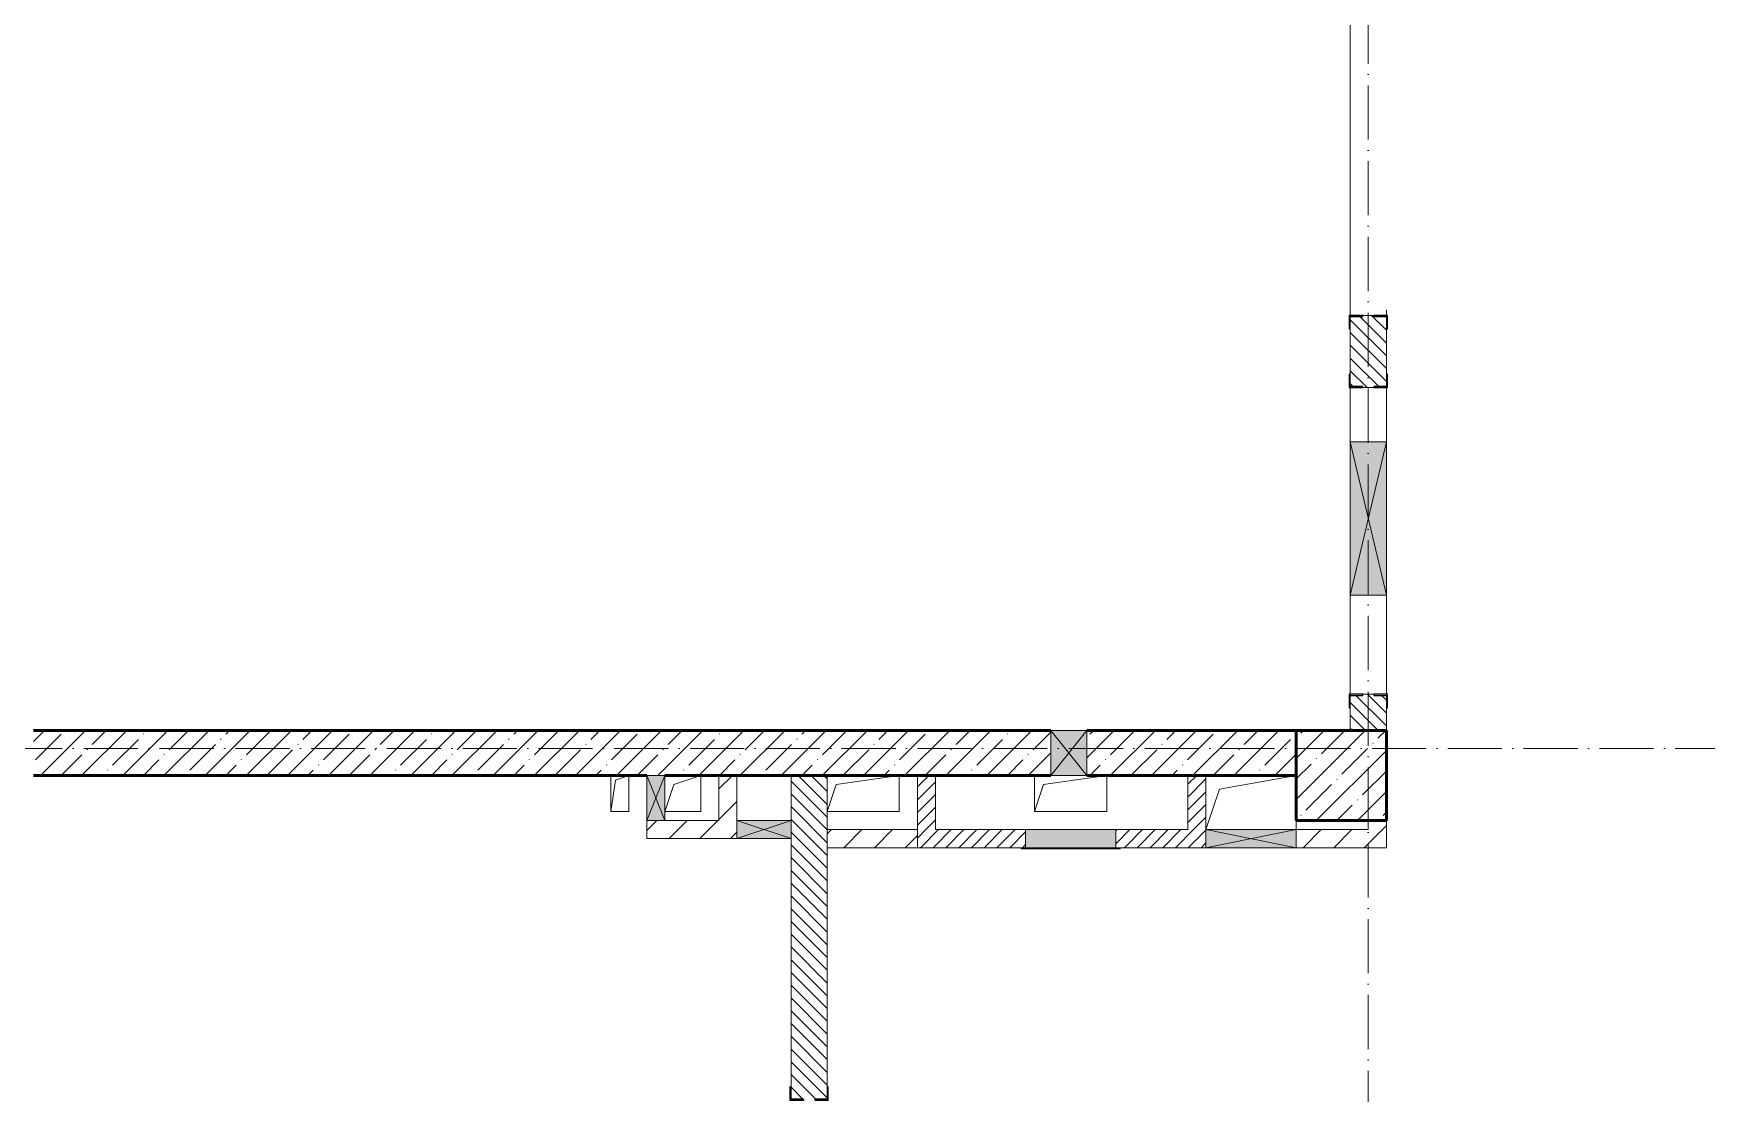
# Model space of a CAD drawing. Header units: millimetres. Extents: x -213536 to 1564669, y -45299 to 942238.
# Drawn here: x -17542 to -8267, y 524684 to 530559 of the extents above; entities that cross this region are included whole.
import ezdxf

# ---------------------------------------------------------------- set-up
doc = ezdxf.new("R2010")
doc.units = ezdxf.units.MM
doc.linetypes.add('50_200_ШТРИХ_1Т_ш5_п1_п1_', pattern=[700, 500, -100, 0, -100])
for name, color, linetype, lineweight in [('3.1) ЖБ окна 1.2 м', 102, 'Continuous', 30), ('A-DETL-GENF-OTLN', 7, 'Continuous', 9), ('A-FLOR-____-OTLN', 7, 'Continuous', 9), ('A-GENM-____-MCUT', 7, 'Continuous', 25), ('A-GENM-____-OTLN', 7, 'Continuous', 9), ('A-GENM-____-OTLN-1', 7, 'Continuous', 25), ('A-GLAZ-____-OTLN', 7, 'Continuous', 9), ('A-WALL-____-MCUT', 7, 'Continuous', 13), ('A-WALL-____-MCUT-2', 7, 'Continuous', 50), ('A-WALL-____-PATT-1', 7, 'Continuous', 9), ('A-WALL-FNSH-MCUT-1', 7, 'Continuous', 9), ('I-WALL-____-OTLN', 7, 'Continuous', 9), ('S-COLS-____-MCUT', 7, 'Continuous', 50), ('S-COLS-____-OTLN', 7, 'Continuous', 9), ('S-GRID-____-OTLN-1', 7, '50_200_ШТРИХ_1Т_ш5_п1_п1_', 9)]:
    doc.layers.add(name, color=color, linetype=linetype, lineweight=lineweight)
doc.layers.add('A-GLAZ-____-OTLN-1', color=7, linetype='Continuous', lineweight=9, true_color=0xc0c0c0)
pattern_1 = [(135, (-15591.663, 459015.94), (-35.35534, -35.35534), [])]
pattern_2 = [(45, (-15591.663, 459015.94), (-35.35534, 35.35534), [])]
pattern_3 = [(45, (-15591.66, 459015.94), (-84.85281, 84.85281), [])]

# ---------------------------------------------------------------- blocks, each defined once
blk = doc.blocks.new('BSC_Колонна _Прямоугольная - 500х500-V23-АР1_План отверстий 2 этажа в осях 1-64_Ю-ЯЯ')
at = {"layer": 'S-COLS-____-OTLN'}
h = blk.add_hatch(dxfattribs=at)
h.set_pattern_fill('FP_32', color=256, style=0, pattern_type=2)
h.set_pattern_definition([(45, (-5300, -67431.04), (-114.04925, 114.04925), []), (45, (-5185.95, -67431.04), (-114.04925, 114.04925), [201.613, -40.323, 3.353, -36.97])])
h.paths.add_polyline_path([(-250, -250), (250, -250), (250, 250), (-250, 250)], flags=0)
at = {"layer": 'S-COLS-____-MCUT'}
for p, q in [((250, 250), (-250, 250)), ((-250, 250), (-250, -250)), ((250, -250), (250, 250)), ((-250, -250), (250, -250))]:
    blk.add_line(p, q, dxfattribs=at)
blk = doc.blocks.new('154_Стойка_СКБ_Уголок - СМ-2180_200-28268025-АР1_План отверстий 2 этажа в осях 1-64_Ю-ЯЯ')
at = {"layer": 'A-GENM-____-MCUT'}
for p, q in [((125, 156), (125, 81)), ((200, 156), (125, 156)), ((131, 81), (131, 150)), ((131, 150), (200, 150)), ((200, 150), (200, 156)), ((125, 81), (131, 81)), ((131, 19), (125, 19)), ((125, 19), (125, -56)), ((131, -50), (131, 19)), ((125, -56), (200, -56)), ((200, -50), (131, -50)), ((200, -56), (200, -50))]:
    blk.add_line(p, q, dxfattribs=at)
blk = doc.blocks.new('Фахверк_СКБ_Уголок - 200_3960_зеркало-28268689-АР1_План отверстий 2 этажа в осях 1-64_Ю-ЯЯ')
at = {"layer": 'A-GENM-____-MCUT'}
for p, q in [((200, 156), (125, 156)), ((125, 156), (125, 81)), ((131, 81), (131, 150)), ((131, 150), (200, 150)), ((200, 150), (200, 156)), ((125, 81), (131, 81)), ((131, 19), (125, 19)), ((125, 19), (125, -56)), ((131, -50), (131, 19)), ((125, -56), (200, -56)), ((200, -50), (131, -50)), ((200, -56), (200, -50))]:
    blk.add_line(p, q, dxfattribs=at)
blk = doc.blocks.new('Фахверк_СКБ_Уголок - 200_3960-28268576-АР1_План отверстий 2 этажа в осях 1-64_Ю-ЯЯ')
at = {"layer": 'A-GENM-____-MCUT'}
for p, q in [((200, 156), (125, 156)), ((125, 156), (125, 81)), ((131, 81), (131, 150)), ((131, 150), (200, 150)), ((200, 150), (200, 156)), ((125, 81), (131, 81)), ((131, 19), (125, 19)), ((125, 19), (125, -56)), ((131, -50), (131, 19)), ((125, -56), (200, -56)), ((200, -50), (131, -50)), ((200, -56), (200, -50))]:
    blk.add_line(p, q, dxfattribs=at)
blk = doc.blocks.new('AR_Отверстие прямоугольное _в плите_ - AR_Отверстие прямоугольное _в плите_-V166-АР1_План отверстий 2 этажа в осях 1-64_Ю-ЯЯ')
at = {"layer": 'A-GENM-____-OTLN'}
for p, q in [((-50, 100), (-50, -100)), ((-25, 75), (50, 100)), ((50, -100), (50, 100)), ((-50, -100), (-25, 75)), ((-50, -100), (50, -100))]:
    blk.add_line(p, q, dxfattribs=at)
blk = doc.blocks.new('AR_Отверстие прямоугольное _в плите_ - AR_Отверстие прямоугольное _в плите_-V187-АР1_План отверстий 2 этажа в осях 1-64_Ю-ЯЯ')
at = {"layer": 'A-GENM-____-OTLN'}
for p, q in [((250, 150), (-250, 150)), ((-175, 75), (250, 150)), ((-249.9, -149.7), (-175, 75)), ((250, -149.7), (250, -99.7))]:
    blk.add_line(p, q, dxfattribs=at)
blk = doc.blocks.new('AR_Отверстие прямоугольное _в плите_ - AR_Отверстие прямоугольное _в плите_-V192-АР1_План отверстий 2 этажа в осях 1-64_Ю-ЯЯ')
at = {"layer": 'A-GENM-____-OTLN'}
for p, q in [((-50, 50), (100, 100)), ((100, -100), (100, 100)), ((-100, -100), (-50, 50)), ((-100, -100), (100, -100))]:
    blk.add_line(p, q, dxfattribs=at)
blk = doc.blocks.new('AR_Отверстие прямоугольное _в плите_ - AR_Отверстие прямоугольное _в плите_-30459223-АР1_План отверстий 2 этажа в осях 1-64_Ю-ЯЯ')
at = {"layer": 'A-GENM-____-OTLN'}
for p, q in [((-150, 50), (200, 100)), ((200, -100), (200, 100)), ((-200, -100), (-150, 50)), ((-200, -100), (200, -100))]:
    blk.add_line(p, q, dxfattribs=at)
blk = doc.blocks.new('AR_Отверстие прямоугольное _в плите_ - AR_Отверстие прямоугольное _в плите_-V202-АР1_План отверстий 2 этажа в осях 1-64_Ю-ЯЯ')
at = {"layer": 'A-GENM-____-OTLN'}
for p, q in [((-200, 100), (-200, -100)), ((-150, 50), (200, 100)), ((200, -100), (200, 100)), ((-200, -100), (-150, 50)), ((-200, -100), (200, -100))]:
    blk.add_line(p, q, dxfattribs=at)
blk = doc.blocks.new('AR_Отверстие прямоугольное _в стене_ - AR_Отверстие прямоугольное _в стене__ВК-32405659-АР1_План отверстий 2 этажа в осях 1-64_Ю-ЯЯ')
at = {"layer": 'A-GLAZ-____-OTLN-1'}
blk.add_hatch(color=256, dxfattribs=at).paths.add_polyline_path([(100, -125), (100, 125), (-100, 125), (-100, -125)], flags=0)
at = {"layer": 'A-DETL-GENF-OTLN'}
for p, q in [((-100, -125), (-100, 125)), ((-100, 125), (100, 125)), ((100, 125), (-100, -125)), ((-100, 125), (100, -125)), ((100, 125), (-100, 125)), ((-100, 125), (-100, -125)), ((100, 125), (100, -125)), ((100, -125), (100, 125)), ((100, -125), (-100, -125)), ((-100, -125), (100, -125))]:
    blk.add_line(p, q, dxfattribs=at)
blk = doc.blocks.new('AR_Отверстие Ниша - Лючок-32406216-АР1_План отверстий 2 этажа в осях 1-64_Ю-ЯЯ')
at = {"layer": 'A-GLAZ-____-OTLN'}
blk.add_hatch(color=256, dxfattribs=at).paths.add_polyline_path([(250, -50), (250, 50), (-250, 50), (-250, -50)], flags=0)
for p, q in [((250, 50), (-250, 50)), ((-250, 50), (-250, -50)), ((250, -50), (250, 50)), ((-250, -50), (250, -50))]:
    blk.add_line(p, q, dxfattribs=at)
blk = doc.blocks.new('Л_Общий_Лючок - Лючок-29683801-АР1_План отверстий 2 этажа в осях 1-64_Ю-ЯЯ')
at = {"layer": 'A-GLAZ-____-OTLN-1'}
blk.add_hatch(color=256, dxfattribs=at).paths.add_polyline_path([(-24, 0), (524, 0), (524, 6), (-24, 6)], flags=0)
at = {"layer": 'A-GLAZ-____-OTLN'}
for p, q in [((524, 6), (-24, 6)), ((-24, 6), (-24, 0)), ((524, 6), (524, 0))]:
    blk.add_line(p, q, dxfattribs=at)
blk = doc.blocks.new('AR_Отверстие прямоугольное _в стене__БезПР - AR_Отверстие прямоугольное _в стене__БезПР-36788609-АР1_План отверстий 2 этажа в осях 1-64_Ю-ЯЯ')
at = {"layer": 'A-GLAZ-____-OTLN'}
blk.add_hatch(color=256, dxfattribs=at).paths.add_polyline_path([(-125, -50), (125, -50), (125, 50), (-125, 50)], flags=0)
at = {"layer": 'A-DETL-GENF-OTLN'}
for p, q in [((-125, -50), (-125, 50)), ((-125, 50), (125, 50)), ((125, 50), (-125, -50)), ((-125, 50), (125, -50)), ((125, 50), (-125, 50)), ((-125, 50), (-125, -50)), ((125, 50), (125, -50)), ((125, -50), (125, 50)), ((125, -50), (-125, -50)), ((-125, -50), (125, -50))]:
    blk.add_line(p, q, dxfattribs=at)
blk = doc.blocks.new('AR_Отверстие прямоугольное _в стене__БезПР - AR_Отверстие прямоугольное _в стене__БезПР-36428157-АР1_План отверстий 2 этажа в осях 1-64_Ю-ЯЯ')
at = {"layer": 'A-GLAZ-____-OTLN'}
blk.add_hatch(color=256, dxfattribs=at).paths.add_polyline_path([(150, -50), (150, 50), (-150, 50), (-150, -50)], flags=0)
at = {"layer": 'A-DETL-GENF-OTLN'}
for p, q in [((-150, -50), (-150, 50)), ((-150, 50), (150, 50)), ((150, 50), (-150, -50)), ((-150, 50), (150, -50)), ((150, 50), (-150, 50)), ((-150, 50), (-150, -50)), ((150, 50), (150, -50)), ((150, -50), (150, 50)), ((150, -50), (-150, -50)), ((-150, -50), (150, -50))]:
    blk.add_line(p, q, dxfattribs=at)
at = {"layer": 'A-GLAZ-____-OTLN'}
blk.add_line((150, 50), (-150, 50), dxfattribs=at)
blk = doc.blocks.new('AR_Отверстие прямоугольное _в стене_ - AR_Отверстие прямоугольное _в стене__ОВ-36798040-АР1_План отверстий 2 этажа в осях 1-64_Ю-ЯЯ')
at = {"layer": 'A-GLAZ-____-OTLN'}
blk.add_hatch(color=256, dxfattribs=at).paths.add_polyline_path([(425, -100), (425, 100), (-425, 100), (-425, -100)], flags=0)
at = {"layer": 'A-DETL-GENF-OTLN'}
for p, q in [((-425, -100), (-425, 100)), ((-425, 100), (425, 100)), ((425, 100), (-425, -100)), ((-425, 100), (425, -100)), ((425, 100), (-425, 100)), ((-425, 100), (-425, -100)), ((425, 100), (425, -100)), ((425, -100), (425, 100)), ((425, -100), (-425, -100)), ((-425, -100), (425, -100))]:
    blk.add_line(p, q, dxfattribs=at)
blk = doc.blocks.new('AR_Отверстие прямоугольное _в стене__БезПР - AR_Отверстие прямоугольное _в стене__БезПР-36788837-АР1_План отверстий 2 этажа в осях 1-64_Ю-ЯЯ')
at = {"layer": 'A-GLAZ-____-OTLN'}
blk.add_hatch(color=256, dxfattribs=at).paths.add_polyline_path([(250, -50), (250, 50), (-250, 50), (-250, -50)], flags=0)
at = {"layer": 'A-DETL-GENF-OTLN'}
for p, q in [((-250, -50), (-250, 50)), ((-250, 50), (250, 50)), ((250, 50), (-250, -50)), ((-250, 50), (250, -50)), ((250, 50), (-250, 50)), ((-250, 50), (-250, -50)), ((250, 50), (250, -50)), ((250, -50), (250, 50)), ((250, -50), (-250, -50)), ((-250, -50), (250, -50))]:
    blk.add_line(p, q, dxfattribs=at)
at = {"layer": 'A-GLAZ-____-OTLN'}
blk.add_line((250, 50), (-250, 50), dxfattribs=at)
blk = doc.blocks.new('2этаж')
at = {"layer": 'S-GRID-____-OTLN-1', "color": 251, "ltscale": 0.6, "true_color": 0x636466}
for p, q in [((-10141.7, 511907.5), (-10141.7, 549908.8)), ((88482.7, 526597), (-20260.4, 526597))]:
    blk.add_line(p, q, dxfattribs=at)

msp = doc.modelspace()

# ---------------------------------------------------------------- hatches: boundary and pattern name
at = {"layer": 'A-WALL-____-PATT-1'}
h = msp.add_hatch(dxfattribs=at)
h.set_pattern_fill('FP_6', color=256, style=0, pattern_type=2)
h.set_pattern_definition(pattern_1)
h.paths.add_polyline_path([(-10041.7, 526697), (-10041.7, 526891), (-10110.7, 526891), (-10110.7, 526897), (-10172.7, 526897), (-10172.7, 526891), (-10241.7, 526891), (-10241.7, 526697), (-10047.7, 526697)], flags=0)
h.paths.add_polyline_path([(-10172.7, 528597), (-10110.7, 528597), (-10110.7, 528603), (-10041.7, 528603), (-10041.7, 528991), (-10110.7, 528991), (-10110.7, 528997), (-10172.7, 528997), (-10172.7, 528991), (-10241.7, 528991), (-10241.7, 528603), (-10172.7, 528603)], flags=0)
h.paths.add_polyline_path([(-10110.7, 530797), (-10110.7, 530803), (-10041.7, 530803), (-10041.7, 532047), (-10241.7, 532047), (-10241.7, 530803), (-10172.7, 530803), (-10172.7, 530797)], flags=0)
h = msp.add_hatch(dxfattribs=at)
h.set_pattern_fill('FP_13', color=256, style=0, pattern_type=2)
h.set_pattern_definition([(45, (-15591.66, 459015.94), (-114.04925, 114.04925), []), (45, (-15477.61, 459015.94), (-114.04925, 114.04925), [201.612, -40.322, 3.353, -36.97])])
h.paths.add_polyline_path([(-10541.7, 526447), (-10541.7, 526697), (-11701.7, 526697), (-11701.7, 526447)], flags=0)
h.paths.add_polyline_path([(-11901.7, 526447), (-11901.7, 526697), (-17541.7, 526697), (-17541.7, 526447), (-12071.8, 526447)], flags=0)
h = msp.add_hatch(dxfattribs=at)
h.set_pattern_fill('FP_4', color=256, style=0, pattern_type=2)
h.set_pattern_definition(pattern_3)
h.paths.add_polyline_path([(-13641.7, 526197), (-13641.7, 526447), (-13741.7, 526447), (-13741.7, 526197)], flags=0)
h = msp.add_hatch(dxfattribs=at)
h.set_pattern_fill('FP_6', color=256, style=0, pattern_type=2)
h.set_pattern_definition(pattern_1)
h.paths.add_polyline_path([(-13141.7, 521047), (-13141.7, 523491), (-13210.7, 523491), (-13210.7, 523497), (-13272.7, 523497), (-13272.7, 523491), (-13341.7, 523491), (-13341.7, 521047)], flags=0)
h.paths.add_polyline_path([(-13210.7, 524647), (-13210.7, 524653), (-13141.7, 524653), (-13141.7, 526447), (-13341.7, 526447), (-13341.7, 524653), (-13272.7, 524653), (-13272.7, 524647)], flags=0)
h = msp.add_hatch(dxfattribs=at)
h.set_pattern_fill('FP_5', color=256, style=0, pattern_type=2)
h.set_pattern_definition(pattern_2)
h.paths.add_polyline_path([(-12541.7, 526147), (-12541.7, 526447), (-12641.7, 526447), (-12641.7, 526147)], flags=0)
h = msp.add_hatch(dxfattribs=at)
h.set_pattern_fill('FP_5', color=256, style=0, pattern_type=2)
h.set_pattern_definition(pattern_2)
h.paths.add_polyline_path([(-11041.7, 526147), (-11041.7, 526447), (-11141.7, 526447), (-11141.7, 526147)], flags=0)
h = msp.add_hatch(dxfattribs=at)
h.set_pattern_fill('FP_4', color=256, style=0, pattern_type=2)
h.set_pattern_definition(pattern_3)
h.paths.add_polyline_path([(-14041.7, 526097), (-14041.7, 526197), (-14141.7, 526197), (-14141.7, 526097)], flags=0)
h = msp.add_hatch(dxfattribs=at)
h.set_pattern_fill('FP_4', color=256, style=0, pattern_type=2)
h.set_pattern_definition(pattern_3)
h.paths.add_polyline_path([(-13641.7, 526097), (-13641.7, 526197), (-14041.7, 526197), (-14041.7, 526097), (-13839.3, 526097)], flags=0)
h = msp.add_hatch(dxfattribs=at)
h.set_pattern_fill('FP_4', color=256, style=0, pattern_type=2)
h.set_pattern_definition(pattern_3)
h.paths.add_polyline_path([(-10041.7, 526047), (-10041.7, 526197), (-10141.7, 526197), (-10141.7, 526047)], flags=0)
h = msp.add_hatch(dxfattribs=at)
h.set_pattern_fill('FP_4', color=256, style=0, pattern_type=2)
h.set_pattern_definition(pattern_3)
h.paths.add_polyline_path([(-12641.7, 526047), (-12641.7, 526147), (-13141.7, 526147), (-13141.7, 526047)], flags=0)
h = msp.add_hatch(dxfattribs=at)
h.set_pattern_fill('FP_5', color=256, style=0, pattern_type=2)
h.set_pattern_definition(pattern_2)
h.paths.add_polyline_path([(-12071.8, 526047), (-12041.7, 526047), (-12041.7, 526147), (-12641.7, 526147), (-12641.7, 526047)], flags=0)
h.paths.add_polyline_path([(-11541.7, 526047), (-11041.7, 526047), (-11041.7, 526147), (-11541.7, 526147), (-11541.7, 526080.3)], flags=0)
h = msp.add_hatch(dxfattribs=at)
h.set_pattern_fill('FP_4', color=256, style=0, pattern_type=2)
h.set_pattern_definition(pattern_3)
h.paths.add_polyline_path([(-10541.7, 526047), (-10141.7, 526047), (-10141.7, 526147), (-10541.7, 526147)], flags=0)

# ---------------------------------------------------------------- linework, layer by layer
at = {"layer": 'A-FLOR-____-OTLN'}
for p, q in [((-13841.7, 526447), (-13841.7, 526247)), ((-12741.7, 526447), (-12741.7, 526247)), ((-11991.7, 526247), (-11991.7, 526447)), ((-11591.7, 526447), (-11591.7, 526247)), ((-11041.7, 526446.6), (-10541.7, 526446.6)), ((-13841.7, 526247), (-14041.7, 526247)), ((-12741.7, 526247), (-13141.7, 526247)), ((-11591.7, 526247), (-11991.7, 526247)), ((-10541.7, 526197), (-10541.7, 526147))]:
    msp.add_line(p, q, dxfattribs=at)
at = {"layer": 'A-WALL-____-MCUT'}
for p, q in [((-10110.7, 528997), (-10172.7, 528997)), ((-10241.7, 528922), (-10241.7, 528672)), ((-10041.7, 528672), (-10041.7, 528922)), ((-10172.7, 528597), (-10110.7, 528597)), ((-10241.7, 526822), (-10241.7, 526697)), ((-10110.7, 526897), (-10172.7, 526897)), ((-10041.7, 526697), (-10041.7, 526822)), ((-13341.7, 526447), (-13341.7, 526197)), ((-13141.7, 524722), (-13141.7, 526447)), ((-13341.7, 526097), (-13341.7, 524722))]:
    msp.add_line(p, q, dxfattribs=at)
at = {"layer": 'A-WALL-____-MCUT-2'}
for p, q in [((-11901.7, 526697), (-17541.7, 526697)), ((-10541.7, 526697), (-11701.7, 526697)), ((-17541.7, 526447), (-14141.7, 526447)), ((-14041.7, 526447), (-11901.7, 526447)), ((-11701.7, 526447), (-10541.7, 526447))]:
    msp.add_line(p, q, dxfattribs=at)
at = {"layer": 'A-WALL-FNSH-MCUT-1'}
for p, q in [((-13741.7, 526447), (-13741.7, 526197)), ((-13641.7, 526197), (-13641.7, 526447)), ((-12641.7, 526447), (-12641.7, 526047)), ((-12541.7, 526147), (-12541.7, 526447)), ((-11141.7, 526447), (-11141.7, 526147)), ((-11041.7, 526147), (-11041.7, 526447)), ((-14141.7, 526197), (-14141.7, 526097)), ((-13741.7, 526197), (-14041.7, 526197)), ((-10141.7, 526197), (-10141.7, 526147)), ((-10041.7, 526047), (-10041.7, 526197)), ((-14141.7, 526097), (-13641.7, 526097)), ((-12641.7, 526147), (-13141.7, 526147)), ((-12041.7, 526147), (-12541.7, 526147)), ((-11141.7, 526147), (-11541.7, 526147)), ((-10141.7, 526147), (-10541.7, 526147)), ((-13141.7, 526047), (-12041.7, 526047)), ((-11541.7, 526047), (-11041.7, 526047)), ((-10541.7, 526047), (-10041.7, 526047))]:
    msp.add_line(p, q, dxfattribs=at)
at = {"layer": 'I-WALL-____-OTLN'}
for p, q in [((-10241.7, 528997), (-10241.7, 530797)), ((-10041.7, 529027), (-10041.7, 528997)), ((-10241.7, 528297), (-10241.7, 528597)), ((-10041.7, 528597), (-10041.7, 528297)), ((-10241.7, 526897), (-10241.7, 527447)), ((-10041.7, 527447), (-10041.7, 526897))]:
    msp.add_line(p, q, dxfattribs=at)

# ---------------------------------------------------------------- block references
at = {"layer": '3.1) ЖБ окна 1.2 м'}
msp.add_blockref('2этаж', (0, 0), dxfattribs=at)
at = {"layer": 'A-GENM-____-OTLN'}
for name, p in [('AR_Отверстие прямоугольное _в плите_ - AR_Отверстие прямоугольное _в плите_-V166-АР1_План отверстий 2 этажа в осях 1-64_Ю-ЯЯ', (-14290.6, 526347)), ('AR_Отверстие прямоугольное _в плите_ - AR_Отверстие прямоугольное _в плите_-V192-АР1_План отверстий 2 этажа в осях 1-64_Ю-ЯЯ', (-13941.7, 526347)), ('AR_Отверстие прямоугольное _в плите_ - AR_Отверстие прямоугольное _в плите_-30459223-АР1_План отверстий 2 этажа в осях 1-64_Ю-ЯЯ', (-12941.7, 526347)), ('AR_Отверстие прямоугольное _в плите_ - AR_Отверстие прямоугольное _в плите_-V202-АР1_План отверстий 2 этажа в осях 1-64_Ю-ЯЯ', (-11791.7, 526347)), ('AR_Отверстие прямоугольное _в плите_ - AR_Отверстие прямоугольное _в плите_-V187-АР1_План отверстий 2 этажа в осях 1-64_Ю-ЯЯ', (-10791.7, 526296.6))]:
    msp.add_blockref(name, p, dxfattribs=at)
at = {"layer": 'A-GENM-____-OTLN-1'}
for name, p, rotation in [('Фахверк_СКБ_Уголок - 200_3960_зеркало-28268689-АР1_План отверстий 2 этажа в осях 1-64_Ю-ЯЯ', (-10191.7, 529122), 269.9999999999999), ('Фахверк_СКБ_Уголок - 200_3960-28268576-АР1_План отверстий 2 этажа в осях 1-64_Ю-ЯЯ', (-10091.7, 528472), 89.99999999999991), ('Фахверк_СКБ_Уголок - 200_3960_зеркало-28268689-АР1_План отверстий 2 этажа в осях 1-64_Ю-ЯЯ', (-10191.7, 527022), 269.9999999999999), ('154_Стойка_СКБ_Уголок - СМ-2180_200-28268025-АР1_План отверстий 2 этажа в осях 1-64_Ю-ЯЯ', (-13191.7, 524522), 89.99999999999991)]:
    msp.add_blockref(name, p, dxfattribs=dict(at, rotation=rotation))
at = {"layer": 'A-GLAZ-____-OTLN'}
for name, p, rotation in [('AR_Отверстие прямоугольное _в стене_ - AR_Отверстие прямоугольное _в стене__ОВ-36798040-АР1_План отверстий 2 этажа в осях 1-64_Ю-ЯЯ', (-10141.7, 527872), 269.9999999999999), ('AR_Отверстие прямоугольное _в стене__БезПР - AR_Отверстие прямоугольное _в стене__БезПР-36788609-АР1_План отверстий 2 этажа в осях 1-64_Ю-ЯЯ', (-14091.7, 526322), 89.9999999999999), ('Л_Общий_Лючок - Лючок-29683801-АР1_План отверстий 2 этажа в осях 1-64_Ю-ЯЯ', (-11541.7, 526047), 180)]:
    msp.add_blockref(name, p, dxfattribs=dict(at, rotation=rotation))
for name, p in [('AR_Отверстие прямоугольное _в стене_ - AR_Отверстие прямоугольное _в стене__ВК-32405659-АР1_План отверстий 2 этажа в осях 1-64_Ю-ЯЯ', (-11801.7, 526572)), ('AR_Отверстие прямоугольное _в стене__БезПР - AR_Отверстие прямоугольное _в стене__БезПР-36428157-АР1_План отверстий 2 этажа в осях 1-64_Ю-ЯЯ', (-13491.7, 526147)), ('AR_Отверстие Ниша - Лючок-32406216-АР1_План отверстий 2 этажа в осях 1-64_Ю-ЯЯ', (-11791.7, 526097)), ('AR_Отверстие прямоугольное _в стене__БезПР - AR_Отверстие прямоугольное _в стене__БезПР-36788837-АР1_План отверстий 2 этажа в осях 1-64_Ю-ЯЯ', (-10791.7, 526097))]:
    msp.add_blockref(name, p, dxfattribs=at)
at = {"layer": 'S-COLS-____-OTLN'}
msp.add_blockref('BSC_Колонна _Прямоугольная - 500х500-V23-АР1_План отверстий 2 этажа в осях 1-64_Ю-ЯЯ', (-10291.7, 526447), dxfattribs=at)

doc.saveas('drawing.dxf')
